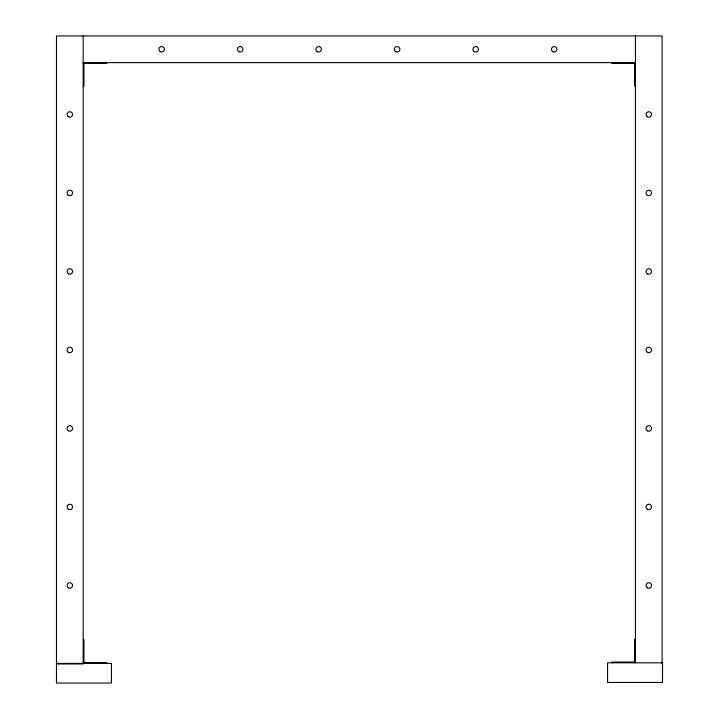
<?xml version="1.0" encoding="UTF-8"?>
<svg xmlns="http://www.w3.org/2000/svg" width="719" height="719" viewBox="0 0 719 719"><rect width="100%" height="100%" fill="white"/><g stroke="black" fill="none" stroke-linecap="round" stroke-linejoin="round"><path stroke-width="1.08" d="M83.17 62.643L635.434 62.643M83.17 63.425L106.718 63.425L106.718 62.643M635.434 63.425L611.887 63.425L611.887 62.643M83.17 86.19L83.952 86.19L83.952 62.643M635.434 86.19L634.652 86.19L634.652 62.643M635.434 639.263L634.652 639.263L634.652 662.81M83.17 639.874L83.952 639.874L83.952 663.421M635.434 662.028L611.887 662.028L611.887 662.81M83.17 662.639L106.718 662.639L106.718 663.421M56.477 663.421L111.427 663.421L111.427 683.05L56.477 683.05L56.477 35.95L662.127 35.95L662.127 663.97M56.477 663.97L83.17 663.97L83.17 35.95M635.434 35.95L635.434 662.855M662.523 662.81L607.573 662.81L607.573 682.439L662.523 682.439L662.523 662.81M552.812 51.678A2.75 2.75 0 0 0 556.928 49.296A2.75 2.75 0 0 0 552.812 46.915A2.75 2.75 0 0 0 552.812 51.678M474.306 51.678A2.75 2.75 0 0 0 478.432 49.296A2.75 2.75 0 0 0 474.306 46.915A2.75 2.75 0 0 0 474.306 51.678M395.801 51.678A2.75 2.75 0 0 0 399.926 49.296A2.75 2.75 0 0 0 395.801 46.915A2.75 2.75 0 0 0 395.801 51.678M317.304 51.678A2.75 2.75 0 0 0 321.42 49.296A2.75 2.75 0 0 0 317.304 46.915A2.75 2.75 0 0 0 317.304 51.678M238.798 51.678A2.75 2.75 0 0 0 242.923 49.296A2.75 2.75 0 0 0 238.798 46.915A2.75 2.75 0 0 0 238.798 51.678M160.292 51.678A2.75 2.75 0 0 0 164.417 49.296A2.75 2.75 0 0 0 160.292 46.915A2.75 2.75 0 0 0 160.292 51.678M68.449 587.845A2.75 2.75 0 0 0 72.565 585.473A2.75 2.75 0 0 0 68.449 583.091A2.75 2.75 0 0 0 68.449 587.845M67.883 508.908A2.75 2.75 0 0 0 72.475 507.677A2.75 2.75 0 0 0 69.114 504.316A2.75 2.75 0 0 0 67.883 508.908M68.449 430.843A2.75 2.75 0 0 0 72.565 428.461A2.75 2.75 0 0 0 68.449 426.088A2.75 2.75 0 0 0 68.449 430.843M67.883 351.906A2.75 2.75 0 0 0 72.475 350.674A2.75 2.75 0 0 0 69.114 347.304A2.75 2.75 0 0 0 67.883 351.906M68.449 273.84A2.75 2.75 0 0 0 72.565 271.458A2.75 2.75 0 0 0 68.449 269.077A2.75 2.75 0 0 0 68.449 273.84M67.883 194.903A2.75 2.75 0 0 0 72.475 193.663A2.75 2.75 0 0 0 69.114 190.301A2.75 2.75 0 0 0 67.883 194.903M67.883 116.397A2.75 2.75 0 0 0 72.475 115.166A2.75 2.75 0 0 0 69.114 111.796A2.75 2.75 0 0 0 67.883 116.397M647.406 587.845A2.75 2.75 0 0 0 651.531 585.473A2.75 2.75 0 0 0 647.406 583.091A2.75 2.75 0 0 0 647.406 587.845M647.406 509.349A2.75 2.75 0 0 0 651.531 506.967A2.75 2.75 0 0 0 647.406 504.585A2.75 2.75 0 0 0 647.406 509.349M647.406 430.843A2.75 2.75 0 0 0 651.531 428.461A2.75 2.75 0 0 0 647.406 426.088A2.75 2.75 0 0 0 647.406 430.843M647.406 352.337A2.75 2.75 0 0 0 651.531 349.964A2.75 2.75 0 0 0 647.406 347.583A2.75 2.75 0 0 0 647.406 352.337M647.406 273.84A2.75 2.75 0 0 0 651.531 271.458A2.75 2.75 0 0 0 647.406 269.077A2.75 2.75 0 0 0 647.406 273.84M647.406 195.334A2.75 2.75 0 0 0 651.531 192.953A2.75 2.75 0 0 0 647.406 190.58A2.75 2.75 0 0 0 647.406 195.334M647.406 116.829A2.75 2.75 0 0 0 651.531 114.456A2.75 2.75 0 0 0 647.406 112.074A2.75 2.75 0 0 0 647.406 116.829"/></g></svg>
